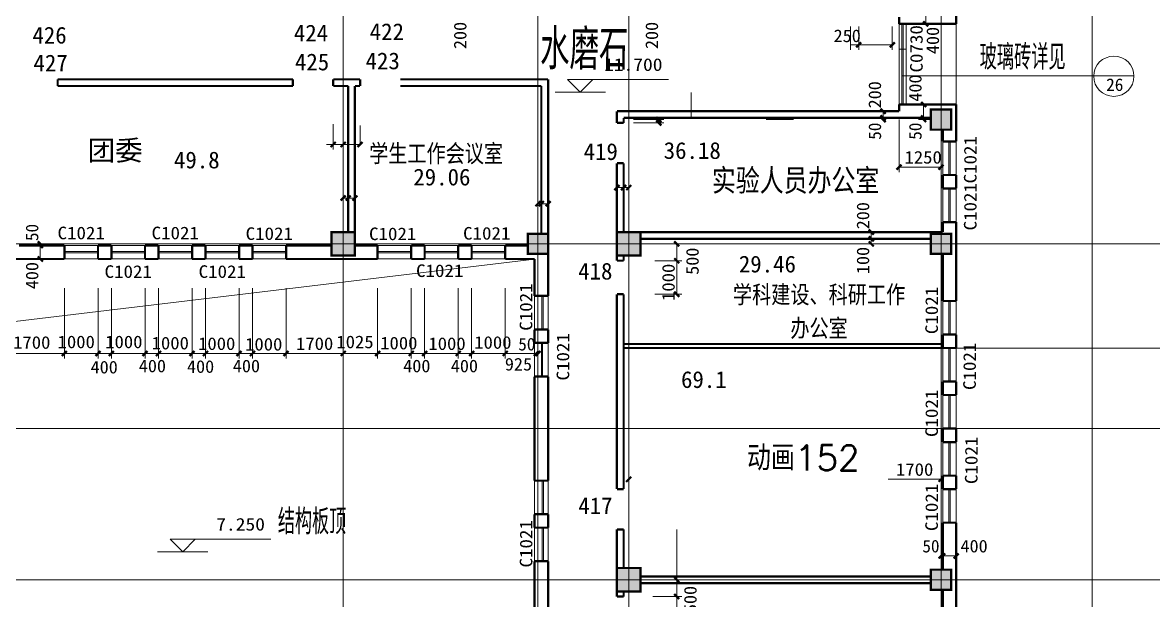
# Model space of a CAD drawing. Extents: x -307567 to 704339, y -10277 to 165507.
# Drawn here: x 390011 to 423678, y 116566 to 133767 of the extents above; entities that cross this region are included whole.
import ezdxf
from ezdxf.enums import TextEntityAlignment as Align

# ---------------------------------------------------------------- set-up
doc = ezdxf.new("R2010")
doc.units = 0
doc.header["$MEASUREMENT"] = 0
doc.layers.add('wode', color=250, linetype='CONTINUOUS', lineweight=0)
doc.layers.add('ziti', color=32, linetype='CONTINUOUS', lineweight=0)
doc.layers.add('中文', color=4, linetype='CONTINUOUS')
doc.styles.add('HZ', font='txt', dxfattribs={"width": 0.7, "height": 5, "bigfont": 'STF:宋体'})
doc.styles.get("Standard").update_dxf_attribs({"font": 'txt', "height": 3})

msp = doc.modelspace()

# ---------------------------------------------------------------- linework, layer by layer
at = {"layer": 'wode', "color": 0}
for p, q in [((399555.47801, 147033.90906), (399555.47801, 95170.03874)), ((405355.4246, 147033.90906), (405355.4246, 95170.03874)), ((408055.4111, 147033.90906), (408055.4111, 95170.03874)), ((417355.3646, 147033.90906), (417355.3646, 95170.03874)), ((421855.3421, 147033.90906), (421855.3421, 95170.03874)), ((416898.33563, 133729.96252), (416898.33563, 134129.95441)), ((416105.38306, 133729.96252), (416105.38306, 131329.97452)), ((416186.64486, 133029.96297), (416186.64486, 133729.96252)), ((416224.14467, 133029.96297), (416224.14467, 133729.96252)), ((416315.40398, 133729.96252), (416315.40398, 131329.97452)), ((416748.33638, 133729.96252), (417130.69531, 133729.96252)), ((417805.36235, 133729.96252), (417805.36235, 131329.97452)), ((414655.3781, 132956.14436), (414655.3781, 133656.58337)), ((414905.38906, 132956.14436), (414905.38906, 133656.58337)), ((415905.39626, 132956.14436), (415905.39626, 133656.58337)), ((414655.3781, 133106.14361), (414905.38906, 133106.14361)), ((414905.38906, 133106.14361), (415905.39626, 133106.14361)), ((416186.64486, 131329.97452), (416186.64486, 133029.96297)), ((416224.14467, 131329.97452), (416224.14467, 133029.96297)), ((416105.38306, 132978.87679), (416315.40398, 132978.87679)), ((416105.38306, 131633.24143), (416105.38306, 132503.01553)), ((417355.3646, 131633.24143), (417355.3646, 132503.01553)), ((406613.16977, 131699.48866), (406238.17165, 132074.48679)), ((406238.17165, 132074.48679), (409238.15665, 132074.48679)), ((406988.1679, 132074.48679), (406613.16977, 131699.48866)), ((416186.64486, 132179.96416), (421855.3421, 132179.96416)), ((421855.3421, 132179.96416), (423100.56292, 132179.96416)), ((399555.47801, 130419.44135), (399555.47801, 131691.11163)), ((405863.17352, 131699.48866), (407363.16602, 131699.48866)), ((409914.10542, 130929.97347), (409914.10542, 131681.96555)), ((416686.3738, 131329.97452), (417055.3661, 131329.97452)), ((416836.37305, 130929.97347), (416836.37305, 131329.97452)), ((412147.57814, 131129.96941), (412963.67513, 131129.96941)), ((415630.55633, 130929.97347), (415630.55633, 131129.96941)), ((399257.23732, 129987.79068), (399257.23732, 130741.87016)), ((399555.47801, 129987.79068), (399555.47801, 130741.87016)), ((400057.22111, 130139.44702), (400057.22111, 130705.92673)), ((408197.06078, 130879.97677), (409100.4254, 130879.97677)), ((408197.06078, 130779.97422), (409100.4254, 130779.97422)), ((408950.42615, 130779.97422), (408950.42615, 130879.97677)), ((412147.57814, 130929.97347), (412963.67513, 130929.97347)), ((412147.57814, 130879.97677), (412963.67513, 130879.97677)), ((415630.55633, 130879.97677), (415630.55633, 130929.97347)), ((416105.38306, 129315.66879), (416105.38306, 130879.97677)), ((416686.3738, 130929.97347), (417055.3661, 130929.97347)), ((416686.3738, 130879.97677), (417055.3661, 130879.97677)), ((416836.37305, 130879.97677), (416836.37305, 130929.97347)), ((417355.3646, 129315.66879), (417355.3646, 130879.97677)), ((399057.2139, 130137.78993), (399555.47801, 130137.78993)), ((399555.47801, 130139.44702), (400057.22111, 130139.44702)), ((417405.38876, 129229.98502), (417405.38876, 130229.97391)), ((417586.62565, 129229.98502), (417586.62565, 130229.97391)), ((417624.12546, 129229.98502), (417624.12546, 130229.97391)), ((417805.36235, 129229.98502), (417805.36235, 130229.97391)), ((416105.38306, 129465.66804), (417355.3646, 129465.66804)), ((407705.42505, 129005.5263), (407705.42505, 128654.85362)), ((407905.41185, 129005.5263), (407905.41185, 128654.85362)), ((408055.4111, 129005.5263), (408055.4111, 128654.85362)), ((399555.47801, 128693.56192), (399555.47801, 127739.05619)), ((399705.47726, 128693.56192), (399705.47726, 127739.05619)), ((399905.46405, 128693.56192), (399905.46405, 127739.05619)), ((405355.4246, 128823.0443), (405355.4246, 127914.75417)), ((405455.4363, 128823.0443), (405455.4363, 127914.75417)), ((405655.4231, 128823.0443), (405655.4231, 127914.75417)), ((407705.42505, 128855.52705), (407905.41185, 128855.52705)), ((407905.41185, 128855.52705), (408055.4111, 128855.52705)), ((417405.38876, 127829.98591), (417405.38876, 128829.98397)), ((417586.62565, 127829.98591), (417586.62565, 128829.98397)), ((417624.12546, 127829.98591), (417624.12546, 128829.98397)), ((417805.36235, 127829.98591), (417805.36235, 128829.98397)), ((399555.47801, 128543.56267), (399705.47726, 128543.56267)), ((399705.47726, 128543.56267), (399905.46405, 128543.56267)), ((405355.4246, 128377.04739), (405455.4363, 128377.04739)), ((405455.4363, 128377.04739), (405655.4231, 128377.04739)), ((407705.42505, 128099.37849), (407705.42505, 127781.57307)), ((407905.41185, 128099.37849), (407905.41185, 127781.57307)), ((415127.5315, 127529.98741), (416044.99517, 127529.98741)), ((415127.5315, 127329.99147), (416044.99517, 127329.99147)), ((415277.53075, 127329.99147), (415277.53075, 127529.98741)), ((415277.53075, 127179.99222), (415277.53075, 127329.99147)), ((436594.37973, 127179.99222), (362086.13411, 127179.99222)), ((372587.18024, 127179.99222), (400445.84221, 127179.99222)), ((390388.31193, 127179.99222), (390820.4753, 127179.99222)), ((390388.31193, 127129.99552), (390820.4753, 127129.99552)), ((390538.31118, 127129.99552), (390538.31118, 127179.99222)), ((390538.31118, 126729.99447), (390538.31118, 127129.99552)), ((391255.4951, 127129.99552), (396455.4813, 127129.99552)), ((391255.4951, 126948.74032), (392255.5023, 126948.74032)), ((392655.51251, 126948.74032), (393655.4831, 126948.74032)), ((394055.4933, 126948.74032), (395055.50051, 126948.74032)), ((395455.4741, 126948.74032), (396455.4813, 126948.74032)), ((396855.49151, 127129.99552), (397855.4621, 127129.99552)), ((396855.49151, 126948.74032), (397855.4621, 126948.74032)), ((398915.49098, 127179.99222), (398184.57422, 127179.99222)), ((400580.46068, 127129.99552), (404380.42947, 127129.99552)), ((400580.46068, 126948.74032), (401580.46789, 126948.74032)), ((401980.44147, 126948.74032), (402980.44868, 126948.74032)), ((403363.28368, 127179.99222), (404402.76823, 127179.99222)), ((403380.45889, 126948.74032), (404380.42947, 126948.74032)), ((404876.2766, 127179.99222), (404220.72568, 127179.99222)), ((408831.51806, 127179.99222), (409635.74988, 127179.99222)), ((409485.75063, 126679.99777), (409485.75063, 127179.99222)), ((415127.5315, 127179.99222), (416044.99517, 127179.99222)), ((437763.3192, 127179.99222), (417405.38876, 127179.99222)), ((380589.58163, 123772.99326), (405255.44951, 126724.00695)), ((390388.31193, 126729.99447), (390820.4753, 126729.99447)), ((391255.4951, 126911.24051), (392255.5023, 126911.24051)), ((391255.4951, 126729.99447), (396455.4813, 126729.99447)), ((392655.51251, 126911.24051), (393655.4831, 126911.24051)), ((394055.4933, 126911.24051), (395055.50051, 126911.24051)), ((395455.4741, 126911.24051), (396455.4813, 126911.24051)), ((396855.49151, 126911.24051), (397855.4621, 126911.24051)), ((396855.49151, 126729.99447), (397855.4621, 126729.99447)), ((400580.46068, 126911.24051), (401580.46789, 126911.24051)), ((400580.46068, 126729.99447), (404389.43822, 126729.99447)), ((401980.44147, 126911.24051), (402980.44868, 126911.24051)), ((403380.45889, 126911.24051), (404380.42947, 126911.24051)), ((408831.51806, 126679.99777), (409635.74988, 126679.99777)), ((409485.75063, 125679.99972), (409485.75063, 126679.99777)), ((391255.4951, 123766.88672), (391255.4951, 125861.35562)), ((392255.5023, 123766.88672), (392255.5023, 125861.35562)), ((392655.51251, 123766.88672), (392655.51251, 125861.35562)), ((393655.4831, 123766.88672), (393655.4831, 125861.35562)), ((394055.4933, 123766.88672), (394055.4933, 125861.35562)), ((395055.50051, 123766.88672), (395055.50051, 125861.35562)), ((395455.4741, 123766.88672), (395455.4741, 125861.35562)), ((396455.4813, 123766.88672), (396455.4813, 125861.35562)), ((396855.49151, 123766.88672), (396855.49151, 125861.35562)), ((397855.4621, 123766.88672), (397855.4621, 125861.35562)), ((399555.47801, 123766.88672), (399555.47801, 125861.35562)), ((400580.46068, 123766.88672), (400580.46068, 125861.35562)), ((401580.46789, 123766.88672), (401580.46789, 125861.35562)), ((401980.44147, 123766.88672), (401980.44147, 125861.35562)), ((402980.44868, 123766.88672), (402980.44868, 125861.35562)), ((403380.45889, 123766.88672), (403380.45889, 125861.35562)), ((404380.42947, 123766.88672), (404380.42947, 125861.35562)), ((405255.44951, 125630.00302), (405255.44951, 123230.01502)), ((405255.44951, 123766.88672), (405255.44951, 125630.00302)), ((405355.4246, 123766.88672), (405355.4246, 125861.35562)), ((405469.46211, 124645.54139), (405469.46211, 125645.53944)), ((405506.96193, 124645.54139), (405506.96193, 125645.53944)), ((405655.4231, 125630.00302), (405655.4231, 123230.01502)), ((408831.51806, 125679.99972), (409635.74988, 125679.99972)), ((417405.38876, 124480.00572), (417405.38876, 125480.00377)), ((417586.62565, 124480.00572), (417586.62565, 125480.00377)), ((417624.12546, 124480.00572), (417624.12546, 125480.00377)), ((417805.36235, 124480.00572), (417805.36235, 125480.00377)), ((405455.47293, 123237.54977), (405455.47293, 124237.54782)), ((405492.97274, 123237.54977), (405492.97274, 124237.54782)), ((389555.5158, 123916.88597), (391255.4951, 123916.88597)), ((391255.4951, 123916.88597), (392255.5023, 123916.88597)), ((392255.5023, 123916.88597), (392655.51251, 123916.88597)), ((392655.51251, 123916.88597), (393655.4831, 123916.88597)), ((393655.4831, 123916.88597), (394055.4933, 123916.88597)), ((394055.4933, 123916.88597), (395055.50051, 123916.88597)), ((395055.50051, 123916.88597), (395455.4741, 123916.88597)), ((395455.4741, 123916.88597), (396455.4813, 123916.88597)), ((396455.4813, 123916.88597), (396855.49151, 123916.88597)), ((396855.49151, 123916.88597), (397855.4621, 123916.88597)), ((397855.4621, 123916.88597), (399555.47801, 123916.88597)), ((399555.47801, 123916.88597), (400580.46068, 123916.88597)), ((400580.46068, 123916.88597), (401580.46789, 123916.88597)), ((401580.46789, 123916.88597), (401980.44147, 123916.88597)), ((401980.44147, 123916.88597), (402980.44868, 123916.88597)), ((402980.44868, 123916.88597), (403380.45889, 123916.88597)), ((403380.45889, 123916.88597), (404380.42947, 123916.88597)), ((404380.42947, 123916.88597), (405305.43705, 123916.88597)), ((405305.43705, 123916.88597), (405355.4246, 123916.88597)), ((417405.38876, 124080.00466), (417405.38876, 123080.01577)), ((437763.3192, 124080.00466), (417405.38876, 124080.00466)), ((417586.62565, 123080.01577), (417586.62565, 124080.00466)), ((417624.12546, 123080.01577), (417624.12546, 124080.00466)), ((417805.36235, 124080.00466), (417805.36235, 123080.01577)), ((417405.38876, 122680.01472), (417405.38876, 121680.01666)), ((417586.62565, 121680.01666), (417586.62565, 122680.01472)), ((417624.12546, 121680.01666), (417624.12546, 122680.01472)), ((417805.36235, 122680.01472), (417805.36235, 121680.01666)), ((436594.37973, 121680.01666), (362086.13411, 121680.01666)), ((417405.38876, 120280.02672), (417405.38876, 121280.02477)), ((417586.62565, 120280.02672), (417586.62565, 121280.02477)), ((417624.12546, 120280.02672), (417624.12546, 121280.02477)), ((417805.36235, 120280.02672), (417805.36235, 121280.02477)), ((408055.4111, 120320.79494), (408055.4111, 119330.38242)), ((417355.3646, 120320.79494), (417355.3646, 119330.38242)), ((405255.44951, 120130.02747), (405255.44951, 117730.03946)), ((405477.48209, 119139.56916), (405477.48209, 120139.56721)), ((405514.98191, 119139.56916), (405514.98191, 120139.56721)), ((405655.4231, 120130.02747), (405655.4231, 117730.03946)), ((415785.24305, 120170.79569), (417355.3646, 120170.79569)), ((417405.38876, 118880.03677), (417405.38876, 119880.02566)), ((417586.62565, 118880.03677), (417586.62565, 119880.02566)), ((417624.12546, 118880.03677), (417624.12546, 119880.02566)), ((417805.36235, 118880.03677), (417805.36235, 119880.02566)), ((405477.48209, 117726.57879), (405477.48209, 118726.57684)), ((405514.98191, 117726.57879), (405514.98191, 118726.57684)), ((409485.75063, 117180.03916), (409485.75063, 118680.03166)), ((394777.40132, 118013.96139), (394402.40319, 118388.95951)), ((394402.40319, 118388.95951), (397402.38819, 118388.95951)), ((395152.39944, 118388.95951), (394777.40132, 118013.96139)), ((394027.40507, 118013.96139), (395527.39757, 118013.96139)), ((417355.3646, 118039.38545), (417355.3646, 117544.82005)), ((417355.3646, 117889.3862), (417405.38876, 117889.3862)), ((417405.38876, 118039.38545), (417405.38876, 117544.82005)), ((417405.38876, 117889.3862), (417805.36235, 117889.3862)), ((417805.36235, 118039.38545), (417805.36235, 117544.82005)), ((436594.37973, 117180.03916), (362086.13411, 117180.03916)), ((408772.00908, 117180.03916), (409635.74988, 117180.03916)), ((408831.51806, 117180.03916), (409635.74988, 117180.03916)), ((409485.75063, 116680.04471), (409485.75063, 117180.03916)), ((408772.00908, 116680.04471), (409635.74988, 116680.04471)), ((408831.51806, 116680.04471), (409635.74988, 116680.04471)), ((409485.75063, 115680.04666), (409485.75063, 116680.04471)), ((409485.75063, 115680.04666), (409485.75063, 116680.04471))]:
    msp.add_line(p, q, dxfattribs=at)
at = {"layer": 'wode', "color": 0, "const_width": 67.49966}
for points in [[(417805.36235, 133729.96252), (417805.36235, 136279.94977)], [(416105.38306, 133929.95847), (416105.38306, 133729.96252)], [(416305.36985, 133729.96252), (416105.38306, 133729.96252)], [(416255.38231, 133729.96252), (417805.36235, 133729.96252)], [(416823.33601, 133804.96214), (416973.33526, 133654.96289)], [(414830.38943, 133031.14399), (414980.38868, 133181.14324)], [(415830.39664, 133031.14399), (415980.39589, 133181.14324)], [(391054.15333, 132079.62287), (391054.15333, 131879.96566)], [(391054.15333, 132079.62287), (398057.24332, 132079.43976)], [(391054.15333, 132079.54047), (398057.24332, 132079.32075)], [(398057.24332, 132079.43976), (398057.24332, 131879.96566)], [(399257.23732, 132079.42145), (400057.22111, 132079.39399)], [(399257.23732, 132079.4123), (399257.23732, 131879.96566)], [(399257.23732, 132079.28412), (400057.22111, 132079.25666)], [(400057.22111, 132079.43976), (400057.22111, 131879.96566)], [(401257.21511, 132079.35737), (405655.4231, 132079.22004)], [(401257.21511, 132079.22004), (405655.4231, 132079.07355)], [(405655.4231, 127479.99072), (405655.4231, 132079.22004)], [(405655.4231, 127479.99072), (405655.4231, 132079.22004)], [(391054.15333, 131879.96566), (398057.24332, 131879.96566)], [(391054.15333, 131879.96566), (398057.24332, 131879.96566)], [(399257.23732, 131879.96566), (399705.47726, 131879.96566)], [(399257.23732, 131879.96566), (399705.47726, 131879.96566)], [(399705.47726, 130879.97677), (399705.47726, 131879.96566)], [(399705.47726, 131879.96566), (399705.47726, 127529.98741)], [(399905.46405, 130879.97677), (399905.46405, 131879.96566)], [(399905.46405, 131879.96566), (399905.46405, 127529.98741)], [(399905.46405, 131879.96566), (400057.22111, 131879.96566)], [(399905.46405, 131879.96566), (400057.22111, 131879.96566)], [(401257.21511, 131879.96566), (405455.4363, 131879.96566)], [(401257.21511, 131879.96566), (405455.4363, 131879.96566)], [(405455.4363, 127479.99072), (405455.4363, 131879.96566)], [(405455.4363, 127479.99072), (405455.4363, 131879.96566)], [(416105.38306, 131129.96941), (416105.38306, 131329.97452)], [(416305.36985, 131329.97452), (416105.38306, 131329.97452)], [(416255.38231, 131329.97452), (417805.36235, 131329.97452)], [(416761.37343, 131404.97414), (416911.37268, 131254.97489)], [(417805.36235, 131329.97452), (417805.36235, 130229.97391)], [(407705.42505, 131129.96941), (416105.38306, 131129.96941)], [(407705.42505, 131129.96941), (407705.42505, 130779.97422)], [(408875.42653, 130954.97639), (409025.42578, 130804.97714)], [(415555.5567, 131204.96904), (415705.55595, 131054.96979)], [(415555.5567, 131004.97309), (415705.55595, 130854.97384)], [(415555.5567, 130954.97639), (415705.55595, 130804.97714)], [(416761.37343, 131004.97309), (416911.37268, 130854.97384)], [(416761.37343, 130954.97639), (416911.37268, 130804.97714)], [(417055.3661, 131179.97527), (417055.3661, 130579.97827), (417655.3631, 130579.97827), (417655.3631, 131179.97527), (417055.3661, 131179.97527), (417055.3661, 130579.97827)], [(407905.41185, 130779.97422), (407705.42505, 130779.97422)], [(407905.41185, 130929.97347), (416155.3706, 130929.97347)], [(407905.41185, 130929.97347), (407905.41185, 130779.97422)], [(408875.42653, 130854.97384), (409025.42578, 130704.97459)], [(416155.3706, 130929.97347), (417055.3661, 130929.97347)], [(417405.38876, 130579.97827), (417405.38876, 130229.97391)], [(399182.23769, 130062.7903), (399332.23694, 130212.78955)], [(399480.47839, 130064.4474), (399630.47764, 130214.44665)], [(399480.47839, 130062.7903), (399630.47764, 130212.78955)], [(399982.22148, 130064.4474), (400132.22073, 130214.44665)], [(417805.36235, 130229.97391), (417405.38876, 130229.97391)], [(407705.42505, 127529.98741), (407705.42505, 129579.98022)], [(407905.41185, 129579.98022), (407705.42505, 129579.98022)], [(407905.41185, 127529.98741), (407905.41185, 129579.98022)], [(416030.38343, 129390.66842), (416180.38268, 129540.66767)], [(417280.36497, 129390.66842), (417430.36422, 129540.66767)], [(407630.42543, 128780.52743), (407780.42468, 128930.52668)], [(407830.41222, 128780.52743), (407980.41147, 128930.52668)], [(407980.41147, 128780.52743), (408130.41072, 128930.52668)], [(417405.38876, 128829.98397), (417405.38876, 129229.98502)], [(417805.36235, 129229.98502), (417405.38876, 129229.98502)], [(417805.36235, 128829.98397), (417805.36235, 129229.98502)], [(399480.47839, 128468.56304), (399630.47764, 128618.56229)], [(399630.47764, 128468.56304), (399780.47689, 128618.56229)], [(399830.46443, 128468.56304), (399980.46368, 128618.56229)], [(417805.36235, 128829.98397), (417405.38876, 128829.98397)], [(405280.42497, 128302.04776), (405430.42422, 128452.04701)], [(405380.43668, 128302.04776), (405530.43593, 128452.04701)], [(405580.42347, 128302.04776), (405730.42272, 128452.04701)], [(415202.53112, 127604.98704), (415352.53037, 127454.98779)], [(417405.38876, 127529.98741), (417405.38876, 127829.98591)], [(417805.36235, 127829.98591), (417405.38876, 127829.98591)], [(417805.36235, 127179.99222), (417805.36235, 127829.98591)], [(390463.31156, 127254.99184), (390613.31081, 127104.99259)], [(399205.45535, 127529.98741), (399205.45535, 126829.99702), (399905.46405, 126829.99702), (399905.46405, 127529.98741), (399205.45535, 127529.98741), (399205.45535, 126829.99702)], [(405055.4261, 127479.99072), (405055.4261, 126879.99372), (405655.4231, 126879.99372), (405655.4231, 127479.99072), (405055.4261, 127479.99072), (405055.4261, 126879.99372)], [(407705.42505, 127529.98741), (407705.42505, 126829.99702), (408405.43376, 126829.99702), (408405.43376, 127529.98741), (407705.42505, 127529.98741), (407705.42505, 126829.99702)], [(408405.43376, 127529.98741), (417405.38876, 127529.98741)], [(408405.43376, 127329.99147), (417055.3661, 127329.99147)], [(409410.751, 127254.99184), (409560.75025, 127104.99259)], [(415202.53112, 127404.99109), (415352.53037, 127254.99184)], [(415202.53112, 127254.99184), (415352.53037, 127104.99259)], [(417055.3661, 127479.99072), (417055.3661, 126879.99372), (417655.3631, 126879.99372), (417655.3631, 127479.99072), (417055.3661, 127479.99072), (417055.3661, 126879.99372)], [(389905.50185, 127129.99552), (391255.4951, 127129.99552)], [(390463.31156, 127204.99514), (390613.31081, 127054.99589)], [(391255.4951, 126729.99447), (391255.4951, 127129.99552)], [(392255.5023, 127129.99552), (392655.51251, 127129.99552)], [(392255.5023, 126729.99447), (392255.5023, 127129.99552)], [(392255.5023, 127129.99552), (392655.51251, 127129.99552)], [(392655.51251, 126729.99447), (392655.51251, 127129.99552)], [(393655.4831, 127129.99552), (394055.4933, 127129.99552)], [(393655.4831, 126729.99447), (393655.4831, 127129.99552)], [(393655.4831, 127129.99552), (394055.4933, 127129.99552)], [(394055.4933, 126729.99447), (394055.4933, 127129.99552)], [(395055.50051, 127129.99552), (395455.4741, 127129.99552)], [(395055.50051, 126729.99447), (395055.50051, 127129.99552)], [(395055.50051, 127129.99552), (395455.4741, 127129.99552)], [(395455.4741, 126729.99447), (395455.4741, 127129.99552)], [(396455.4813, 127129.99552), (396855.49151, 127129.99552)], [(396455.4813, 126729.99447), (396455.4813, 127129.99552)], [(396455.4813, 127129.99552), (396855.49151, 127129.99552)], [(396855.49151, 126729.99447), (396855.49151, 127129.99552)], [(397855.4621, 126729.99447), (397855.4621, 127129.99552)], [(397855.4621, 127129.99552), (399205.45535, 127129.99552)], [(399905.46405, 127129.99552), (400580.46068, 127129.99552)], [(400580.46068, 126729.99447), (400580.46068, 127129.99552)], [(401580.46789, 127129.99552), (401980.44147, 127129.99552)], [(401580.46789, 126729.99447), (401580.46789, 127129.99552)], [(401580.46789, 127129.99552), (401980.44147, 127129.99552)], [(401980.44147, 126729.99447), (401980.44147, 127129.99552)], [(402980.44868, 127129.99552), (403380.45889, 127129.99552)], [(402980.44868, 126729.99447), (402980.44868, 127129.99552)], [(402980.44868, 127129.99552), (403380.45889, 127129.99552)], [(403380.45889, 126729.99447), (403380.45889, 127129.99552)], [(404380.42947, 126729.99447), (404380.42947, 127129.99552)], [(404380.42947, 127129.99552), (405055.4261, 127129.99552)], [(405655.4231, 125630.00302), (405655.4231, 127129.99552)], [(417805.36235, 127179.99222), (417805.36235, 125480.00377)], [(388805.51955, 126729.99447), (391255.4951, 126729.99447)], [(390463.31156, 126804.99409), (390613.31081, 126654.99484)], [(392255.5023, 126729.99447), (392655.51251, 126729.99447)], [(392255.5023, 126729.99447), (392655.51251, 126729.99447)], [(393655.4831, 126729.99447), (394055.4933, 126729.99447)], [(393655.4831, 126729.99447), (394055.4933, 126729.99447)], [(395055.50051, 126729.99447), (395455.4741, 126729.99447)], [(395055.50051, 126729.99447), (395455.4741, 126729.99447)], [(396455.4813, 126729.99447), (396855.49151, 126729.99447)], [(396455.4813, 126729.99447), (396855.49151, 126729.99447)], [(397855.4621, 126729.99447), (400580.46068, 126729.99447)], [(401580.46789, 126729.99447), (401980.44147, 126729.99447)], [(401580.46789, 126729.99447), (401980.44147, 126729.99447)], [(402980.44868, 126729.99447), (403380.45889, 126729.99447)], [(402980.44868, 126729.99447), (403380.45889, 126729.99447)], [(404380.42947, 126729.99447), (405255.44951, 126729.99447)], [(405255.44951, 125630.00302), (405255.44951, 126729.99447)], [(407705.42505, 126829.99702), (407705.42505, 126679.99777)], [(407905.41185, 126679.99777), (407705.42505, 126679.99777)], [(407905.41185, 126829.99702), (407905.41185, 126679.99777)], [(409410.751, 126754.99739), (409560.75025, 126604.99814)], [(417405.38876, 126879.99372), (417405.38876, 125480.00377)], [(405255.44951, 125630.00302), (405655.4231, 125630.00302)], [(407705.42505, 125679.99972), (407705.42505, 119880.02566)], [(407905.41185, 125679.99972), (407705.42505, 125679.99972)], [(407905.41185, 125679.99972), (407905.41185, 119880.02566)], [(409410.751, 125754.99934), (409560.75025, 125605.00009)], [(417805.36235, 125480.00377), (417405.38876, 125480.00377)], [(405255.44951, 124630.00497), (405655.4231, 124630.00497)], [(405255.44951, 124230.00391), (405255.44951, 124630.00497)], [(405655.4231, 124230.00391), (405655.4231, 124630.00497)], [(405255.44951, 124230.00391), (405655.4231, 124230.00391)], [(417405.38876, 124200.00223), (407905.41185, 124200.00223)], [(417405.38876, 124080.00466), (417405.38876, 124480.00572)], [(417805.36235, 124480.00572), (417405.38876, 124480.00572)], [(417805.36235, 124080.00466), (417805.36235, 124480.00572)], [(417805.36235, 124080.00466), (417805.36235, 124480.00572)], [(391180.49547, 123841.88635), (391330.49472, 123991.8856)], [(392180.50268, 123841.88635), (392330.50193, 123991.8856)], [(392580.51289, 123841.88635), (392730.51214, 123991.8856)], [(393580.48347, 123841.88635), (393730.48272, 123991.8856)], [(393980.49368, 123841.88635), (394130.49293, 123991.8856)], [(394980.50089, 123841.88635), (395130.50014, 123991.8856)], [(395380.47447, 123841.88635), (395530.47372, 123991.8856)], [(396380.48168, 123841.88635), (396530.48093, 123991.8856)], [(396780.49189, 123841.88635), (396930.49114, 123991.8856)], [(397780.46247, 123841.88635), (397930.46172, 123991.8856)], [(399480.47839, 123841.88635), (399630.47764, 123991.8856)], [(400505.46105, 123841.88635), (400655.4603, 123991.8856)], [(401505.46826, 123841.88635), (401655.46751, 123991.8856)], [(401905.44185, 123841.88635), (402055.4411, 123991.8856)], [(402905.44905, 123841.88635), (403055.4483, 123991.8856)], [(403305.45926, 123841.88635), (403455.45851, 123991.8856)], [(404305.42985, 123841.88635), (404455.4291, 123991.8856)], [(405230.43743, 123841.88635), (405380.43668, 123991.8856)], [(405280.42497, 123841.88635), (405430.42422, 123991.8856)], [(417405.38876, 124080.00466), (407905.41185, 124080.00466)], [(417805.36235, 124080.00466), (417405.38876, 124080.00466)], [(405255.44951, 123230.01502), (405655.4231, 123230.01502)], [(405255.44951, 120130.02747), (405255.44951, 123230.01502)], [(405655.4231, 120130.02747), (405655.4231, 123230.01502)], [(417405.38876, 122680.01472), (417405.38876, 123080.01577)], [(417805.36235, 123080.01577), (417405.38876, 123080.01577)], [(417405.38876, 122680.01472), (417405.38876, 123080.01577)], [(417805.36235, 122680.01472), (417805.36235, 123080.01577)], [(417805.36235, 122680.01472), (417805.36235, 123080.01577)], [(417805.36235, 122680.01472), (417405.38876, 122680.01472)], [(417405.38876, 121280.02477), (417405.38876, 121680.01666)], [(417805.36235, 121680.01666), (417405.38876, 121680.01666)], [(417805.36235, 121280.02477), (417805.36235, 121680.01666)], [(417805.36235, 121280.02477), (417405.38876, 121280.02477)], [(407980.41147, 120095.79607), (408130.41072, 120245.79532)], [(417280.36497, 120095.79607), (417430.36422, 120245.79532)], [(417405.38876, 119880.02566), (417405.38876, 120280.02672)], [(417805.36235, 120280.02672), (417405.38876, 120280.02672)], [(417805.36235, 119880.02566), (417805.36235, 120280.02672)], [(405255.44951, 120130.02747), (405655.4231, 120130.02747)], [(407905.41185, 119880.02566), (407705.42505, 119880.02566)], [(417805.36235, 119880.02566), (417405.38876, 119880.02566)], [(405255.44951, 119130.02941), (405655.4231, 119130.02941)], [(405255.44951, 118730.03752), (405255.44951, 119130.02941)], [(405655.4231, 118730.03752), (405655.4231, 119130.02941)], [(417405.38876, 117480.03766), (417405.38876, 118880.03677)], [(417805.36235, 118880.03677), (417405.38876, 118880.03677)], [(417805.36235, 117180.03916), (417805.36235, 118880.03677)], [(405255.44951, 118730.03752), (405655.4231, 118730.03752)], [(407705.42505, 117530.04352), (407705.42505, 118680.03166)], [(407905.41185, 118680.03166), (407705.42505, 118680.03166)], [(407905.41185, 117530.04352), (407905.41185, 118680.03166)], [(417280.36497, 117814.38658), (417430.36422, 117964.38583)], [(417330.38914, 117814.38658), (417480.38839, 117964.38583)], [(417730.36272, 117814.38658), (417880.36197, 117964.38583)], [(405255.44951, 117730.03946), (405655.4231, 117730.03946)], [(405255.44951, 114280.05671), (405255.44951, 117730.03946)], [(405655.4231, 114280.05671), (405655.4231, 117730.03946)], [(407705.42505, 117530.04352), (407705.42505, 116830.04396), (408405.43376, 116830.04396), (408405.43376, 117530.04352), (407705.42505, 117530.04352), (407705.42505, 116830.04396)], [(417055.3661, 117480.03766), (417055.3661, 116880.04066), (417655.3631, 116880.04066), (417655.3631, 117480.03766), (417055.3661, 117480.03766), (417055.3661, 116880.04066)], [(408405.43376, 117280.04171), (417055.3661, 117280.04171)], [(409410.751, 117255.03879), (409560.75025, 117105.03954)], [(409410.751, 117255.03879), (409560.75025, 117105.03954)], [(417805.36235, 116180.05027), (417805.36235, 117180.03916)], [(407705.42505, 116830.04396), (407705.42505, 116680.04471)], [(407905.41185, 116830.04396), (407905.41185, 116680.04471)], [(408405.43376, 117080.04577), (417055.3661, 117080.04577)], [(417405.38876, 116180.05027), (417405.38876, 116880.04066)], [(407905.41185, 116680.04471), (407705.42505, 116680.04471)], [(407905.41185, 116680.04471), (407705.42505, 116680.04471)], [(409410.751, 116755.04434), (409560.75025, 116605.04509)], [(409410.751, 116755.04434), (409560.75025, 116605.04509)]]:
    msp.add_lwpolyline(points, dxfattribs=at)
at = {"layer": 'wode', "color": 0}
msp.add_circle((422500.63916, 132170.95542), 599.997, dxfattribs=at)
for points in [[(417055.3661, 131179.97527), (417655.3631, 131179.97527), (417055.3661, 130579.97827), (417655.3631, 130579.97827)], [(399205.45535, 127529.98741), (399905.46405, 127529.98741), (399205.45535, 126829.99702), (399905.46405, 126829.99702)], [(405055.4261, 127479.99072), (405655.4231, 127479.99072), (405055.4261, 126879.99372), (405655.4231, 126879.99372)], [(407705.42505, 127529.98741), (408405.43376, 127529.98741), (407705.42505, 126829.99702), (408405.43376, 126829.99702)], [(417055.3661, 127479.99072), (417655.3631, 127479.99072), (417055.3661, 126879.99372), (417655.3631, 126879.99372)], [(407705.42505, 117530.04352), (408405.43376, 117530.04352), (407705.42505, 116830.04396), (408405.43376, 116830.04396)], [(417055.3661, 117480.03766), (417655.3631, 117480.03766), (417055.3661, 116880.04066), (417655.3631, 116880.04066)]]:
    msp.add_solid(points, dxfattribs=at)

# ---------------------------------------------------------------- texts
for s, width, p, p2 in [('200', 0.925708, (403224.63691, 132979.96627), (403224.63691, 133789.95672)), ('200', 0.925708, (408929.88182, 132979.96627), (408929.88182, 133789.95672)), ('C0730', 0.867689, (416808.94399, 132283.43655), (416808.94399, 133693.424)), ('400', 0.925708, (417295.34293, 132829.96702), (417295.34293, 133639.95747)), ('200', 0.925718, (415570.57128, 131213.96863), (415570.57128, 132023.96824)), ('400', 0.925708, (416776.35138, 131413.97373), (416776.35138, 132223.96419)), ('50', 0.906657, (415570.57128, 130279.97977), (415570.57128, 130789.97172)), ('50', 0.906657, (416776.35138, 130279.97977), (416776.35138, 130789.97172)), ('C1021', 0.980872, (418412.86663, 128979.98322), (418412.86663, 130389.97983)), ('C1021', 0.980866, (418412.86663, 127579.99327), (418412.86663, 128989.98072)), ('200', 0.925718, (415217.50908, 127613.98663), (415217.50908, 128423.98624)), ('50', 0.906673, (390478.32613, 127263.99143), (390478.32613, 127773.99254)), ('500', 0.925708, (410139.4705, 126258.44531), (410139.4705, 127068.43577)), ('100', 1.080005, (415217.50908, 126279.99672), (415217.50908, 127089.99633)), ('400', 0.925718, (390478.32613, 125829.99897), (390478.32613, 126639.99858)), ('1000', 1.044701, (409425.72895, 125480.00377), (409425.72895, 126589.99272)), ('C1021', 0.980866, (405185.7233, 124594.6017), (405185.7233, 126004.58916)), ('C1021', 0.980866, (417262.8968, 124493.00614), (417262.8968, 125902.9936)), ('C1021', 0.980866, (406285.59573, 123112.88303), (406285.59573, 124522.87049)), ('C1021', 0.980872, (418392.87162, 122830.01397), (418392.87162, 124240.01058)), ('C1021', 0.980866, (417262.8968, 121430.02402), (417262.8968, 122840.01147)), ('C1021', 0.980872, (418442.85916, 120030.02491), (418442.85916, 121440.02153)), ('C1021', 0.980872, (417262.8968, 118630.03496), (417262.8968, 120040.03158)), ('C1021', 0.980872, (405187.95717, 117545.03978), (405187.95717, 118955.03639)), ('500', 0.925718, (410077.61778, 116186.98077), (410077.61778, 116996.98039))]:
    msp.add_text(s, height=374.998125, rotation=90, dxfattribs=dict(at, width=width)).set_placement(p, p2, align=Align.FIT)
for s, width, p, p2 in [('250', 0.864023, (414157.00413, 133187.88149), (414967.02205, 133187.88149)), ('  11.700 ', 0.949086, (406742.18524, 132329.47819), (409352.15754, 132329.47819)), ('26', 0.815977, (422273.18669, 131731.82492), (422783.16949, 131731.82492)), ('1250', 0.934725, (416268.38273, 129570.66935), (417378.36253, 129570.66935)), ('C1021', 0.980859, (391050.52786, 127317.49458), (392460.50616, 127317.49458)), ('C1021', 0.980885, (393850.48945, 127317.49458), (395260.50437, 127317.49458)), ('C1021', 0.980859, (396650.48765, 127297.49041), (398060.46596, 127297.49041)), ('C1021', 0.980859, (400325.46928, 127291.49373), (401735.44758, 127291.49373)), ('C1021', 0.980859, (403125.46749, 127307.48792), (404535.44579, 127307.48792)), ('C1021', 0.980859, (392450.50865, 126167.49728), (393860.48696, 126167.49728)), ('C1021', 0.980859, (395250.50686, 126167.49728), (396660.48516, 126167.49728)), ('C1021', 0.980885, (401725.45007, 126193.49812), (403135.46499, 126193.49812)), ('1700', 0.986686, (389728.14678, 124056.84194), (390838.1632, 124056.84194)), ('1000', 1.044727, (391052.39553, 124074.32842), (392162.41195, 124074.32842)), ('1000', 1.044692, (392469.88112, 124074.31927), (393579.86092, 124074.31927)), ('1000', 1.044692, (393852.39373, 124039.35545), (394962.37354, 124039.35545)), ('1000', 1.044692, (395234.90635, 124021.87812), (396344.88615, 124021.87812)), ('1000', 1.044692, (396634.88715, 124004.40995), (397744.86695, 124004.40995)), ('1700', 0.986654, (398150.48015, 124021.87812), (399260.45996, 124021.87812)), ('1025', 0.934755, (399352.34182, 124074.32842), (400462.35824, 124074.32842)), ('1000', 1.044692, (400657.035, 124039.37376), (401767.01481, 124039.37376)), ('1000', 1.044692, (402091.98877, 124021.87812), (403201.96857, 124021.87812)), ('1000', 1.044692, (403456.99659, 124056.83278), (404566.97639, 124056.83278)), ('50', 0.906641, (404767.62236, 124007.36709), (405277.60516, 124007.36709)), ('400', 0.925739, (392034.89794, 123322.70254), (392844.91586, 123322.70254)), ('400', 0.925739, (393469.8517, 123357.6572), (394279.86962, 123357.6572)), ('400', 0.925739, (394904.80546, 123340.17987), (395714.82339, 123340.17987)), ('400', 0.925739, (396269.84991, 123357.66636), (397079.86783, 123357.66636)), ('400', 0.925698, (401342.39535, 123357.66636), (402152.37665, 123357.66636)), ('400', 0.925739, (402759.84431, 123357.66636), (403569.86224, 123357.66636)), ('925', 0.810022, (404369.58968, 123410.11666), (405179.60761, 123410.11666)), ('1700', 0.986686, (416015.29561, 120275.797), (417125.31204, 120275.797)), ('   7.250 ', 0.85224, (394906.41678, 118643.96007), (397516.38909, 118643.96007)), ('50', 0.906706, (416800.3747, 117994.37835), (417310.39412, 117994.37835)), ('400', 0.925698, (417934.37782, 117994.37835), (418744.35912, 117994.37835))]:
    msp.add_text(s, height=374.998125, dxfattribs=dict(at, width=width)).set_placement(p, p2, align=Align.FIT)
at = {"layer": 'ziti', "color": 0, "style": 'HZ'}
for s, width, p, p2 in [('玻璃砖详见', 0.479883, (418505.18795, 132365.12864), (421064.55015, 132365.12864)), ('结构板顶', 0.476807, (397610.65131, 118534.41777), (399645.01614, 118534.41777))]:
    msp.add_text(s, height=749.99625, dxfattribs=dict(at, width=width)).set_placement(p, p2, align=Align.FIT)
at = {"layer": '中文', "color": 0, "lineweight": 0, "style": 'HZ', "width": 0.513748}
msp.add_text('水磨石', height=1200, rotation=359.474981778, dxfattribs=at).set_placement((405414.3184, 132382.36988), (408044.59554, 132358.2672), align=Align.FIT)
at = {"layer": '中文'}
for s, insert, char_height, width, attachment_point in [('{\\fFangSong_GB2312|b1|i0|c134|p49;\\C1;424}', (398086.9716, 133706.40055), 500, 6011.5625187, 1), ('{\\fFangSong_GB2312|b1|i0|c134|p49;\\C1;422}', (400344.61993, 133746.7504), 500, 6011.5625187, 1), ('{\\fFangSong_GB2312|b1|i0|c134|p49;\\C1;426}', (390302.26528, 133642.84412), 500, 6011.5625187, 1), ('{\\fFangSong_GB2312|b1|i0|c134|p49;\\C1;427}', (390334.12746, 132815.08758), 500, 6011.5625187, 1), ('{\\fFangSong_GB2312|b1|i0|c134|p49;\\C1;425}', (398118.83378, 132846.80726), 500, 6011.5625187, 1), ('{\\fFangSong_GB2312|b1|i0|c134|p49;\\C1;423}', (400221.74269, 132878.644), 500, 6011.5625187, 1), ('{\\fFangSong_GB2312|b0|i0|c134|p49;\\C0;团委}', (391949.40283, 130262.21245), 600, 6371.5894668, 1), ('{\\Ftxt,stf:宋体|c134;\\C0;学生工作会议室}', (400327.23234, 130151.52449), 600, 6371.5894668, 1), ('{\\fFangSong_GB2312|b1|i0|c134|p49;\\C1;419}', (406713.84551, 130177.33836), 500, 6011.5625187, 1), ('36.18', (409098.16507, 130210.19153), 500, 2466.9589034, 1), ('49.8', (394517.3293, 129928.27694), 500, 3206.859977, 1), ('29.06', (401643.68402, 129419.80894), 500, 2392.4188992, 1), ('{\\Ftxt,stf:宋体|c134;\\C0;实验人员办公室}', (410531.10583, 129420.37449), 750, 5665.5115268, 1), ('{\\fFangSong_GB2312|b1|i0|c134|p49;\\C1;418}', (406551.91539, 126617.73665), 500, 6011.5625187, 1), ('29.46', (411335.63981, 126829.00398), 500, 2925.9272346, 1), ('{\\Ftxt,stf:宋体|c134;\\C0;学科建设、科研工作办公室}', (413724.54352, 125951.07945), 600, 5665.5115268, 2), ('69.1', (409614.50739, 123390.50748), 500, 3729.1229923, 1), ('{\\Ftxt,stf:宋体|c134;\\C0;动画152}', (411577.49077, 121182.96538), 750, 5665.5115268, 1), ('{\\fFangSong_GB2312|b1|i0|c134|p49;\\C1;417}', (406555.49255, 119634.04489), 500, 6011.5625187, 1)]:
    msp.add_mtext(s, dxfattribs=dict(at, insert=insert, char_height=char_height, width=width, attachment_point=attachment_point))

doc.saveas('drawing.dxf')
